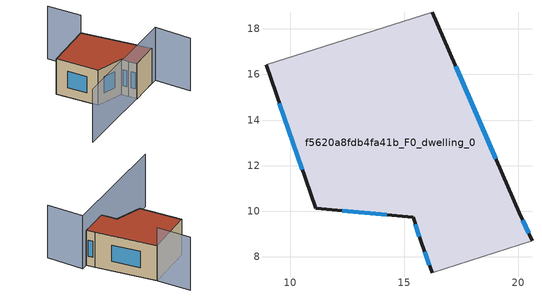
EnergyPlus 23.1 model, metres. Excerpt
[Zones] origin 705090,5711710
f5620a8fdb4fa41b_F0_dwelling_0
 floor ground (EU_floor_Construction): 20.61,8.7 20.05,9.93 16.25,18.73 8.95,16.43 11.13,10.12 15.39,9.74 15.78,8.56 16.23,7.3 z0
 wall outside (EU_wall_Construction): 16.23,7.3 15.78,8.56 15.39,9.74 11.13,10.12 8.95,16.43 / 16.25,18.73 20.05,9.93 20.61,8.7 z0:6
 wall adiabatic (EU_wall_Construction): 8.95,16.43 16.25,18.73 / 20.61,8.7 16.23,7.3 z0:6
 window (EU_Window_Construction): 16.11,7.64 15.9,8.22 / 15.68,8.88 15.5,9.42 / 14.24,9.84 12.28,10.02 / 10.54,11.82 9.54,14.73 / 17.27,16.35 19.02,12.3 / 20.2,9.6 20.46,9.03 z1.62:4.38
 roof outside (EU_roof_Construction): 16.25,18.73 20.05,9.93 20.61,8.7 16.23,7.3 15.78,8.56 15.39,9.74 11.13,10.12 8.95,16.43 z6
shading: 3.74,3.89 21.53,8.96 / 21.53,8.96 23.11,3.41 / 14.64,23.83 16.25,18.73 z0:9
[Building]
EU S2 Campaign: North Axis=0; Terrain=City; Solar Distribution=FullExterior
[Site:Location]
London: Latitude=51.5; Longitude=-0.5; Time Zone=0; Elevation=25
[SizingPeriod:WeatherFileDays]
AnnualSizingPeriod: Begin Month=1; Begin Day of Month=1; End Month=12; End Day of Month=31; Day of Week for Start Day=Monday; Use Weather File Daylight Saving Period=No; Use Weather File Rain and Snow Indicators=No
[MATERIAL]
EU_InternalMass_Material: Roughness=MediumRough; Thickness=0.1; Conductivity=1; Density=1800; Specific Heat=900; Thermal Absorptance=0.9; Solar Absorptance=0.7; Visible Absorptance=0.7
[MATERIAL:NOMASS] Roughness=MediumRough; Thermal Absorptance=0.9; Solar Absorptance=0.7; Visible Absorptance=0.7
Name | Thermal Resistance
EU_wall_NoMass | 0.555556
EU_roof_NoMass | 0.510204
EU_floor_NoMass | 1.68919
[WINDOWMATERIAL:SIMPLEGLAZINGSYSTEM]
EU_Window_SimpleGlazing: UFactor=3.96; Solar Heat Gain Coefficient=0.85; Visible Transmittance=0.85
[CONSTRUCTION]
EU_wall_Construction: EU_wall_NoMass
EU_roof_Construction: EU_roof_NoMass
EU_floor_Construction: EU_floor_NoMass
EU_InternalMass_Construction: EU_InternalMass_Material
EU_Window_Construction: EU_Window_SimpleGlazing
[ZONE]
f5620a8fdb4fa41b_F0_dwelling_0: Type=1; Multiplier=1; Ceiling Height=autocalculate; Volume=447.11; Floor Area=autocalculate; Part of Total Floor Area=Yes
[INTERNALMASS]
f5620a8fdb4fa41b_F0_dwelling_0_EU_InternalMass: Construction=EU_InternalMass_Construction; Zone or ZoneList=f5620a8fdb4fa41b_F0_dwelling_0; Surface Area=74.5175
[OTHEREQUIPMENT]
EU_Step8_InternalGain_f5620a8fdb4fa41b_F0_dwelling_0_f000: Fuel Type=Electricity; Zone or ZoneList or Space or SpaceList=f5620a8fdb4fa41b_F0_dwelling_0; Schedule=EU_Step8_GainSchedule_f5620a8fdb4fa41b_F0_dwelling_0_f000; Design Level Calculation Method=Watts/Area; Power per Zone Floor Area=1; Fraction Latent=0; Fraction Radiant=0; Fraction Lost=0; Carbon Dioxide Generation Rate=0; EndUse Subcategory=EU_Step8_InternalGains
[ZONEVENTILATION:DESIGNFLOWRATE]
EU_ConstantAir_f5620a8fdb4fa41b_F0_dwelling_0: Zone or ZoneList or Space or SpaceList=f5620a8fdb4fa41b_F0_dwelling_0; Schedule=EU_AlwaysOn; Design Flow Rate Calculation Method=AirChanges/Hour; Air Changes per Hour=0.48; Ventilation Type=Natural; Fan Pressure Rise=0; Fan Total Efficiency=1; Constant Term Coefficient=1; Temperature Term Coefficient=0; Velocity Term Coefficient=0; Velocity Squared Term Coefficient=0; Minimum Indoor Temperature=-100; Maximum Indoor Temperature=100; Delta Temperature=-100; Minimum Outdoor Temperature=-100; Maximum Outdoor Temperature=100; Maximum Wind Speed=40
[HVACTEMPLATE:THERMOSTAT]
EU_HeatOnly_f5620a8fdb4fa41b_F0_dwelling_0: Constant Heating Setpoint=20; Constant Cooling Setpoint=50
[HVACTEMPLATE:ZONE:IDEALLOADSAIRSYSTEM]
f5620a8fdb4fa41b_F0_dwelling_0: Template Thermostat=EU_HeatOnly_f5620a8fdb4fa41b_F0_dwelling_0; System Availability Schedule=EU_AlwaysOn; Maximum Heating Supply Air Temperature=50; Minimum Cooling Supply Air Temperature=13; Maximum Heating Supply Air Humidity Ratio=0.0156; Minimum Cooling Supply Air Humidity Ratio=0.0077; Heating Limit=NoLimit; Cooling Limit=NoLimit; Heating Availability Schedule=EU_AlwaysOn; Cooling Availability Schedule=EU_CoolingOff; Dehumidification Control Type=ConstantSensibleHeatRatio; Cooling Sensible Heat Ratio=0.7; Dehumidification Setpoint=60; Humidification Control Type=None; Humidification Setpoint=30; Outdoor Air Method=None; Outdoor Air Flow Rate per Person=0.00944; Outdoor Air Flow Rate per Zone Floor Area=0; Outdoor Air Flow Rate per Zone=0; Demand Controlled Ventilation Type=None; Outdoor Air Economizer Type=NoEconomizer; Heat Recovery Type=None; Sensible Heat Recovery Effectiveness=0.7; Latent Heat Recovery Effectiveness=0.65
[SIZING:ZONE]
f5620a8fdb4fa41b_F0_dwelling_0: Zone Cooling Design Supply Air Temperature Input Method=SupplyAirTemperature; Zone Cooling Design Supply Air Temperature=13; Zone Heating Design Supply Air Temperature Input Method=SupplyAirTemperature; Zone Heating Design Supply Air Temperature=50; Zone Cooling Design Supply Air Humidity Ratio=0.008; Zone Heating Design Supply Air Humidity Ratio=0.008; Cooling Design Air Flow Method=DesignDay; Cooling Design Air Flow Rate=0; Cooling Minimum Air Flow per Zone Floor Area=0.000762; Cooling Minimum Air Flow=0; Cooling Minimum Air Flow Fraction=0.2; Heating Design Air Flow Method=DesignDay; Heating Design Air Flow Rate=0; Heating Maximum Air Flow per Zone Floor Area=0.002032; Heating Maximum Air Flow=0.141576; Heating Maximum Air Flow Fraction=0.3; Account for Dedicated Outdoor Air System=No; Dedicated Outdoor Air System Control Strategy=NeutralSupplyAir; Dedicated Outdoor Air Low Setpoint Temperature for Design=autosize; Dedicated Outdoor Air High Setpoint Temperature for Design=autosize; Zone Load Sizing Method=Sensible Load Only No Latent Load; Zone Latent Cooling Design Supply Air Humidity Ratio Input Method=HumidityRatioDifference; Zone Cooling Design Supply Air Humidity Ratio Difference=0.005; Zone Latent Heating Design Supply Air Humidity Ratio Input Method=HumidityRatioDifference; Zone Humidification Design Supply Air Humidity Ratio Difference=0.005
[SCHEDULE:CONSTANT]
Name | Hourly Value
EU_AlwaysOn | 1
EU_CoolingOff | 0
[SCHEDULE:FILE]
EU_Step8_GainSchedule_f5620a8fdb4fa41b_F0_dwelling_0_f000: File=../../schedules/f5620a8fdb4fa41b/f5620a8fdb4fa41b_F0_dwelling_0_f000_gain.csv; Column Number=1; Rows to Skip at Top=0; Number of Hours of Data=8760; Column Separator=Comma; Interpolate to Timestep=No; Minutes per Item=60; Adjust Schedule for Daylight Savings=Yes
